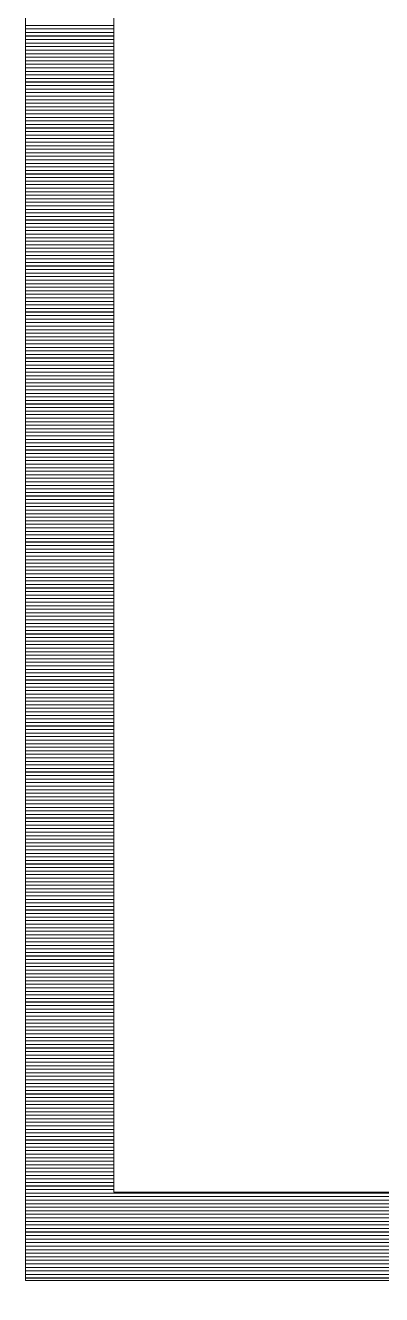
# Model space of a CAD drawing. Header units: millimetres. Extents: x 470010 to 1231400, y -134005 to 421770.
# Drawn here: x 806167.7 to 806268.4, y 135854.3 to 136213 of the extents above; entities that cross this region are included whole.
import ezdxf
from ezdxf.enums import TextEntityAlignment as Align

# ---------------------------------------------------------------- set-up
doc = ezdxf.new("R2010")
doc.units = ezdxf.units.MM
doc.linetypes.add('DASHED', pattern=[19.05, 12.7, -6.35])
doc.layers.get('Defpoints').update_dxf_attribs({"color": 140})
doc.layers.add('АР_Делит', color=120, linetype='Continuous', lineweight=0, plot=False)
doc.layers.add('АР_Тонкая', color=254, linetype='Continuous', lineweight=5)
doc.layers.add('АР_Штриховка', color=8, linetype='Continuous', lineweight=0)
doc.layers.add('РД_Оси_100', color=7, linetype='Continuous', lineweight=0, true_color=0x525252)
doc.styles.add('style1', font='ARIALN.TTF')

# ---------------------------------------------------------------- blocks, each defined once
blk = doc.blocks.new('СОШ_2200_АР_ОСИ_М100_28.05.24')
at = {"layer": 'АР_Делит', "color": 251, "linetype": 'DASHED', "true_color": 0x636466}
blk.add_lwpolyline([(114955, 135155), (114955, -355), (93595.036, -355), (93595.036, 13855), (94145, 13855), (94145, 68320), (66055, 68320), (66055, 13857.73), (83455, 13857.73), (83455, -355), (45245, -355), (45245, 13145), (44695, 13145), (44695, 26755), (45245, 26755), (45245, 68320), (20455, 68320), (20455, 26755), (27955, 26755), (27955, 13145), (-355, 13145), (-355, 100855)], dxfattribs=at)
blk = doc.blocks.new('A$C9108343f')
at = {"layer": 'АР_Тонкая', "color": 18, "linetype": 'Continuous', "lineweight": 5, "true_color": 0x000000}
for p, q in [((140449.09, 237679.49), (140449.09, 236224.49)), ((140474.09, 237679.49), (140474.09, 236249.49)), ((140474.09, 236249.49), (140474.09, 237679.49)), ((140474.09, 236249.49), (148704.09, 236249.49)), ((148704.09, 236249.49), (140474.09, 236249.49)), ((140449.09, 236224.49), (148704.09, 236224.49))]:
    blk.add_line(p, q, dxfattribs=at)
at = {"layer": 'АР_Штриховка', "color": 18, "linetype": 'Continuous', "lineweight": 0, "true_color": 0x000000}
for p, q in [((140449.09, 236578.24), (140474.09, 236578.24)), ((140449.09, 236577.24), (140474.09, 236577.24)), ((140449.09, 236576.24), (140474.09, 236576.24)), ((140449.09, 236575.24), (140474.09, 236575.24)), ((140449.09, 236574.24), (140474.09, 236574.24)), ((140449.09, 236573.24), (140474.09, 236573.24)), ((140449.09, 236572.24), (140474.09, 236572.24)), ((140449.09, 236571.24), (140474.09, 236571.24)), ((140449.09, 236570.24), (140474.09, 236570.24)), ((140449.09, 236569.24), (140474.09, 236569.24)), ((140449.09, 236568.24), (140474.09, 236568.24)), ((140449.09, 236567.24), (140474.09, 236567.24)), ((140449.09, 236566.24), (140474.09, 236566.24)), ((140449.09, 236565.24), (140474.09, 236565.24)), ((140449.09, 236564.24), (140474.09, 236564.24)), ((140449.09, 236563.24), (140474.09, 236563.24)), ((140449.09, 236562.24), (140474.09, 236562.24)), ((140449.09, 236561.24), (140474.09, 236561.24)), ((140449.09, 236560.24), (140474.09, 236560.24)), ((140449.09, 236559.24), (140474.09, 236559.24)), ((140449.09, 236558.24), (140474.09, 236558.24)), ((140449.09, 236557.24), (140474.09, 236557.24)), ((140449.09, 236556.24), (140474.09, 236556.24)), ((140449.09, 236555.24), (140474.09, 236555.24)), ((140449.09, 236554.24), (140474.09, 236554.24)), ((140449.09, 236553.24), (140474.09, 236553.24)), ((140449.09, 236552.24), (140474.09, 236552.24)), ((140449.09, 236551.24), (140474.09, 236551.24)), ((140449.09, 236550.24), (140474.09, 236550.24)), ((140449.09, 236549.24), (140474.09, 236549.24)), ((140449.09, 236548.24), (140474.09, 236548.24)), ((140449.09, 236547.24), (140474.09, 236547.24)), ((140449.09, 236546.24), (140474.09, 236546.24)), ((140449.09, 236545.24), (140474.09, 236545.24)), ((140449.09, 236544.24), (140474.09, 236544.24)), ((140449.09, 236543.24), (140474.09, 236543.24)), ((140449.09, 236542.24), (140474.09, 236542.24)), ((140449.09, 236541.24), (140474.09, 236541.24)), ((140449.09, 236540.24), (140474.09, 236540.24)), ((140449.09, 236539.24), (140474.09, 236539.24)), ((140449.09, 236538.24), (140474.09, 236538.24)), ((140449.09, 236537.24), (140474.09, 236537.24)), ((140449.09, 236536.24), (140474.09, 236536.24)), ((140449.09, 236535.24), (140474.09, 236535.24)), ((140449.09, 236534.24), (140474.09, 236534.24)), ((140449.09, 236533.24), (140474.09, 236533.24)), ((140449.09, 236532.24), (140474.09, 236532.24)), ((140449.09, 236531.24), (140474.09, 236531.24)), ((140449.09, 236530.24), (140474.09, 236530.24)), ((140449.09, 236529.24), (140474.09, 236529.24)), ((140449.09, 236528.24), (140474.09, 236528.24)), ((140449.09, 236527.24), (140474.09, 236527.24)), ((140449.09, 236526.24), (140474.09, 236526.24)), ((140449.09, 236525.24), (140474.09, 236525.24)), ((140449.09, 236524.24), (140474.09, 236524.24)), ((140449.09, 236523.24), (140474.09, 236523.24)), ((140449.09, 236522.24), (140474.09, 236522.24)), ((140449.09, 236521.24), (140474.09, 236521.24)), ((140449.09, 236520.24), (140474.09, 236520.24)), ((140449.09, 236519.24), (140474.09, 236519.24)), ((140449.09, 236518.24), (140474.09, 236518.24)), ((140449.09, 236517.24), (140474.09, 236517.24)), ((140449.09, 236516.24), (140474.09, 236516.24)), ((140449.09, 236515.24), (140474.09, 236515.24)), ((140449.09, 236514.24), (140474.09, 236514.24)), ((140449.09, 236513.24), (140474.09, 236513.24)), ((140449.09, 236512.24), (140474.09, 236512.24)), ((140449.09, 236511.24), (140474.09, 236511.24)), ((140449.09, 236510.24), (140474.09, 236510.24)), ((140449.09, 236509.24), (140474.09, 236509.24)), ((140449.09, 236508.24), (140474.09, 236508.24)), ((140449.09, 236507.24), (140474.09, 236507.24)), ((140449.09, 236506.24), (140474.09, 236506.24)), ((140449.09, 236505.24), (140474.09, 236505.24)), ((140449.09, 236504.24), (140474.09, 236504.24)), ((140449.09, 236503.24), (140474.09, 236503.24)), ((140449.09, 236502.24), (140474.09, 236502.24)), ((140449.09, 236501.24), (140474.09, 236501.24)), ((140449.09, 236500.24), (140474.09, 236500.24)), ((140449.09, 236499.24), (140474.09, 236499.24)), ((140449.09, 236498.24), (140474.09, 236498.24)), ((140449.09, 236497.24), (140474.09, 236497.24)), ((140449.09, 236496.24), (140474.09, 236496.24)), ((140449.09, 236495.24), (140474.09, 236495.24)), ((140449.09, 236494.24), (140474.09, 236494.24)), ((140449.09, 236493.24), (140474.09, 236493.24)), ((140449.09, 236492.24), (140474.09, 236492.24)), ((140449.09, 236491.24), (140474.09, 236491.24)), ((140449.09, 236490.24), (140474.09, 236490.24)), ((140449.09, 236489.24), (140474.09, 236489.24)), ((140449.09, 236488.24), (140474.09, 236488.24)), ((140449.09, 236487.24), (140474.09, 236487.24)), ((140449.09, 236486.24), (140474.09, 236486.24)), ((140449.09, 236485.24), (140474.09, 236485.24)), ((140449.09, 236484.24), (140474.09, 236484.24)), ((140449.09, 236483.24), (140474.09, 236483.24)), ((140449.09, 236482.24), (140474.09, 236482.24)), ((140449.09, 236481.24), (140474.09, 236481.24)), ((140449.09, 236480.24), (140474.09, 236480.24)), ((140449.09, 236479.24), (140474.09, 236479.24)), ((140449.09, 236478.24), (140474.09, 236478.24)), ((140449.09, 236477.24), (140474.09, 236477.24)), ((140449.09, 236476.24), (140474.09, 236476.24)), ((140449.09, 236475.24), (140474.09, 236475.24)), ((140449.09, 236474.24), (140474.09, 236474.24)), ((140449.09, 236473.24), (140474.09, 236473.24)), ((140449.09, 236472.24), (140474.09, 236472.24)), ((140449.09, 236471.24), (140474.09, 236471.24)), ((140449.09, 236470.24), (140474.09, 236470.24)), ((140449.09, 236469.24), (140474.09, 236469.24)), ((140449.09, 236468.24), (140474.09, 236468.24)), ((140449.09, 236467.24), (140474.09, 236467.24)), ((140449.09, 236466.24), (140474.09, 236466.24)), ((140449.09, 236465.24), (140474.09, 236465.24)), ((140449.09, 236464.24), (140474.09, 236464.24)), ((140449.09, 236463.24), (140474.09, 236463.24)), ((140449.09, 236462.24), (140474.09, 236462.24)), ((140449.09, 236461.24), (140474.09, 236461.24)), ((140449.09, 236460.24), (140474.09, 236460.24)), ((140449.09, 236459.24), (140474.09, 236459.24)), ((140449.09, 236458.24), (140474.09, 236458.24)), ((140449.09, 236457.24), (140474.09, 236457.24)), ((140449.09, 236456.24), (140474.09, 236456.24)), ((140449.09, 236455.24), (140474.09, 236455.24)), ((140449.09, 236454.24), (140474.09, 236454.24)), ((140449.09, 236453.24), (140474.09, 236453.24)), ((140449.09, 236452.24), (140474.09, 236452.24)), ((140449.09, 236451.24), (140474.09, 236451.24)), ((140449.09, 236450.24), (140474.09, 236450.24)), ((140449.09, 236449.24), (140474.09, 236449.24)), ((140449.09, 236448.24), (140474.09, 236448.24)), ((140449.09, 236447.24), (140474.09, 236447.24)), ((140449.09, 236446.24), (140474.09, 236446.24)), ((140449.09, 236445.24), (140474.09, 236445.24)), ((140449.09, 236444.24), (140474.09, 236444.24)), ((140449.09, 236443.24), (140474.09, 236443.24)), ((140449.09, 236442.24), (140474.09, 236442.24)), ((140449.09, 236441.24), (140474.09, 236441.24)), ((140449.09, 236440.24), (140474.09, 236440.24)), ((140449.09, 236439.24), (140474.09, 236439.24)), ((140449.09, 236438.24), (140474.09, 236438.24)), ((140449.09, 236437.24), (140474.09, 236437.24)), ((140449.09, 236436.24), (140474.09, 236436.24)), ((140449.09, 236435.24), (140474.09, 236435.24)), ((140449.09, 236434.24), (140474.09, 236434.24)), ((140449.09, 236433.24), (140474.09, 236433.24)), ((140449.09, 236432.24), (140474.09, 236432.24)), ((140449.09, 236431.24), (140474.09, 236431.24)), ((140449.09, 236430.24), (140474.09, 236430.24)), ((140449.09, 236429.24), (140474.09, 236429.24)), ((140449.09, 236428.24), (140474.09, 236428.24)), ((140449.09, 236427.24), (140474.09, 236427.24)), ((140449.09, 236426.24), (140474.09, 236426.24)), ((140449.09, 236425.24), (140474.09, 236425.24)), ((140449.09, 236424.24), (140474.09, 236424.24)), ((140449.09, 236423.24), (140474.09, 236423.24)), ((140449.09, 236422.24), (140474.09, 236422.24)), ((140449.09, 236421.24), (140474.09, 236421.24)), ((140449.09, 236420.24), (140474.09, 236420.24)), ((140449.09, 236419.24), (140474.09, 236419.24)), ((140449.09, 236418.24), (140474.09, 236418.24)), ((140449.09, 236417.24), (140474.09, 236417.24)), ((140449.09, 236416.24), (140474.09, 236416.24)), ((140449.09, 236415.24), (140474.09, 236415.24)), ((140449.09, 236414.24), (140474.09, 236414.24)), ((140449.09, 236413.24), (140474.09, 236413.24)), ((140449.09, 236412.24), (140474.09, 236412.24)), ((140449.09, 236411.24), (140474.09, 236411.24)), ((140449.09, 236410.24), (140474.09, 236410.24)), ((140449.09, 236409.24), (140474.09, 236409.24)), ((140449.09, 236408.24), (140474.09, 236408.24)), ((140449.09, 236407.24), (140474.09, 236407.24)), ((140449.09, 236406.24), (140474.09, 236406.24)), ((140449.09, 236405.24), (140474.09, 236405.24)), ((140449.09, 236404.24), (140474.09, 236404.24)), ((140449.09, 236403.24), (140474.09, 236403.24)), ((140449.09, 236402.24), (140474.09, 236402.24)), ((140449.09, 236401.24), (140474.09, 236401.24)), ((140449.09, 236400.24), (140474.09, 236400.24)), ((140449.09, 236399.24), (140474.09, 236399.24)), ((140449.09, 236398.24), (140474.09, 236398.24)), ((140449.09, 236397.24), (140474.09, 236397.24)), ((140449.09, 236396.24), (140474.09, 236396.24)), ((140449.09, 236395.24), (140474.09, 236395.24)), ((140449.09, 236394.24), (140474.09, 236394.24)), ((140449.09, 236393.24), (140474.09, 236393.24)), ((140449.09, 236392.24), (140474.09, 236392.24)), ((140449.09, 236391.24), (140474.09, 236391.24)), ((140449.09, 236390.24), (140474.09, 236390.24)), ((140449.09, 236389.24), (140474.09, 236389.24)), ((140449.09, 236388.24), (140474.09, 236388.24)), ((140449.09, 236387.24), (140474.09, 236387.24)), ((140449.09, 236386.24), (140474.09, 236386.24)), ((140449.09, 236385.24), (140474.09, 236385.24)), ((140449.09, 236384.24), (140474.09, 236384.24)), ((140449.09, 236383.24), (140474.09, 236383.24)), ((140449.09, 236382.24), (140474.09, 236382.24)), ((140449.09, 236381.24), (140474.09, 236381.24)), ((140449.09, 236380.24), (140474.09, 236380.24)), ((140449.09, 236379.24), (140474.09, 236379.24)), ((140449.09, 236378.24), (140474.09, 236378.24)), ((140449.09, 236377.24), (140474.09, 236377.24)), ((140449.09, 236376.24), (140474.09, 236376.24)), ((140449.09, 236375.24), (140474.09, 236375.24)), ((140449.09, 236374.24), (140474.09, 236374.24)), ((140449.09, 236373.24), (140474.09, 236373.24)), ((140449.09, 236372.24), (140474.09, 236372.24)), ((140449.09, 236371.24), (140474.09, 236371.24)), ((140449.09, 236370.24), (140474.09, 236370.24)), ((140449.09, 236369.24), (140474.09, 236369.24)), ((140449.09, 236368.24), (140474.09, 236368.24)), ((140449.09, 236367.24), (140474.09, 236367.24)), ((140449.09, 236366.24), (140474.09, 236366.24)), ((140449.09, 236365.24), (140474.09, 236365.24)), ((140449.09, 236364.24), (140474.09, 236364.24)), ((140449.09, 236363.24), (140474.09, 236363.24)), ((140449.09, 236362.24), (140474.09, 236362.24)), ((140449.09, 236361.24), (140474.09, 236361.24)), ((140449.09, 236360.24), (140474.09, 236360.24)), ((140449.09, 236359.24), (140474.09, 236359.24)), ((140449.09, 236358.24), (140474.09, 236358.24)), ((140449.09, 236357.24), (140474.09, 236357.24)), ((140449.09, 236356.24), (140474.09, 236356.24)), ((140449.09, 236355.24), (140474.09, 236355.24)), ((140449.09, 236354.24), (140474.09, 236354.24)), ((140449.09, 236353.24), (140474.09, 236353.24)), ((140449.09, 236352.24), (140474.09, 236352.24)), ((140449.09, 236351.24), (140474.09, 236351.24)), ((140449.09, 236350.24), (140474.09, 236350.24)), ((140449.09, 236349.24), (140474.09, 236349.24)), ((140449.09, 236348.24), (140474.09, 236348.24)), ((140449.09, 236347.24), (140474.09, 236347.24)), ((140449.09, 236346.24), (140474.09, 236346.24)), ((140449.09, 236345.24), (140474.09, 236345.24)), ((140449.09, 236344.24), (140474.09, 236344.24)), ((140449.09, 236343.24), (140474.09, 236343.24)), ((140449.09, 236342.24), (140474.09, 236342.24)), ((140449.09, 236341.24), (140474.09, 236341.24)), ((140449.09, 236340.24), (140474.09, 236340.24)), ((140449.09, 236339.24), (140474.09, 236339.24)), ((140449.09, 236338.24), (140474.09, 236338.24)), ((140449.09, 236337.24), (140474.09, 236337.24)), ((140449.09, 236336.24), (140474.09, 236336.24)), ((140449.09, 236335.24), (140474.09, 236335.24)), ((140449.09, 236334.24), (140474.09, 236334.24)), ((140449.09, 236333.24), (140474.09, 236333.24)), ((140449.09, 236332.24), (140474.09, 236332.24)), ((140449.09, 236331.24), (140474.09, 236331.24)), ((140449.09, 236330.24), (140474.09, 236330.24)), ((140449.09, 236329.24), (140474.09, 236329.24)), ((140449.09, 236328.24), (140474.09, 236328.24)), ((140449.09, 236327.24), (140474.09, 236327.24)), ((140449.09, 236326.24), (140474.09, 236326.24)), ((140449.09, 236325.24), (140474.09, 236325.24)), ((140449.09, 236324.24), (140474.09, 236324.24)), ((140449.09, 236323.24), (140474.09, 236323.24)), ((140449.09, 236322.24), (140474.09, 236322.24)), ((140449.09, 236321.24), (140474.09, 236321.24)), ((140449.09, 236320.24), (140474.09, 236320.24)), ((140449.09, 236319.24), (140474.09, 236319.24)), ((140449.09, 236318.24), (140474.09, 236318.24)), ((140449.09, 236317.24), (140474.09, 236317.24)), ((140449.09, 236316.24), (140474.09, 236316.24)), ((140449.09, 236315.24), (140474.09, 236315.24)), ((140449.09, 236314.24), (140474.09, 236314.24)), ((140449.09, 236313.24), (140474.09, 236313.24)), ((140449.09, 236312.24), (140474.09, 236312.24)), ((140449.09, 236311.24), (140474.09, 236311.24)), ((140449.09, 236310.24), (140474.09, 236310.24)), ((140449.09, 236309.24), (140474.09, 236309.24)), ((140449.09, 236308.24), (140474.09, 236308.24)), ((140449.09, 236307.24), (140474.09, 236307.24)), ((140449.09, 236306.24), (140474.09, 236306.24)), ((140449.09, 236305.24), (140474.09, 236305.24)), ((140449.09, 236304.24), (140474.09, 236304.24)), ((140449.09, 236303.24), (140474.09, 236303.24)), ((140449.09, 236302.24), (140474.09, 236302.24)), ((140449.09, 236301.24), (140474.09, 236301.24)), ((140449.09, 236300.24), (140474.09, 236300.24)), ((140449.09, 236299.24), (140474.09, 236299.24)), ((140449.09, 236298.24), (140474.09, 236298.24)), ((140449.09, 236297.24), (140474.09, 236297.24)), ((140449.09, 236296.24), (140474.09, 236296.24)), ((140449.09, 236295.24), (140474.09, 236295.24)), ((140449.09, 236294.24), (140474.09, 236294.24)), ((140449.09, 236293.24), (140474.09, 236293.24)), ((140449.09, 236292.24), (140474.09, 236292.24)), ((140449.09, 236291.24), (140474.09, 236291.24)), ((140449.09, 236290.24), (140474.09, 236290.24)), ((140449.09, 236289.24), (140474.09, 236289.24)), ((140449.09, 236288.24), (140474.09, 236288.24)), ((140449.09, 236287.24), (140474.09, 236287.24)), ((140449.09, 236286.24), (140474.09, 236286.24)), ((140449.09, 236285.24), (140474.09, 236285.24)), ((140449.09, 236284.24), (140474.09, 236284.24)), ((140449.09, 236283.24), (140474.09, 236283.24)), ((140449.09, 236282.24), (140474.09, 236282.24)), ((140449.09, 236281.24), (140474.09, 236281.24)), ((140449.09, 236280.24), (140474.09, 236280.24)), ((140449.09, 236279.24), (140474.09, 236279.24)), ((140449.09, 236278.24), (140474.09, 236278.24)), ((140449.09, 236277.24), (140474.09, 236277.24)), ((140449.09, 236276.24), (140474.09, 236276.24)), ((140449.09, 236275.24), (140474.09, 236275.24)), ((140449.09, 236274.24), (140474.09, 236274.24)), ((140449.09, 236273.24), (140474.09, 236273.24)), ((140449.09, 236272.24), (140474.09, 236272.24)), ((140449.09, 236271.24), (140474.09, 236271.24)), ((140449.09, 236270.24), (140474.09, 236270.24)), ((140449.09, 236269.24), (140474.09, 236269.24)), ((140449.09, 236268.24), (140474.09, 236268.24)), ((140449.09, 236267.24), (140474.09, 236267.24)), ((140449.09, 236266.24), (140474.09, 236266.24)), ((140449.09, 236265.24), (140474.09, 236265.24)), ((140449.09, 236264.24), (140474.09, 236264.24)), ((140449.09, 236263.24), (140474.09, 236263.24)), ((140449.09, 236262.24), (140474.09, 236262.24)), ((140449.09, 236261.24), (140474.09, 236261.24)), ((140449.09, 236260.24), (140474.09, 236260.24)), ((140449.09, 236259.24), (140474.09, 236259.24)), ((140449.09, 236258.24), (140474.09, 236258.24)), ((140449.09, 236257.24), (140474.09, 236257.24)), ((140449.09, 236256.24), (140474.09, 236256.24)), ((140449.09, 236255.24), (140474.09, 236255.24)), ((140449.09, 236254.24), (140474.09, 236254.24)), ((140449.09, 236253.24), (140474.09, 236253.24)), ((140449.09, 236252.24), (140474.09, 236252.24)), ((140449.09, 236251.24), (140474.09, 236251.24)), ((140449.09, 236250.24), (140474.09, 236250.24)), ((140449.09, 236249.24), (140473.84, 236249.24)), ((140449.09, 236248.24), (140472.84, 236248.24)), ((140472.84, 236248.24), (148704.09, 236248.24)), ((140473.84, 236249.24), (148704.09, 236249.24)), ((140449.09, 236247.24), (140471.84, 236247.24)), ((140449.09, 236246.24), (140470.84, 236246.24)), ((140449.09, 236245.24), (140469.84, 236245.24)), ((140469.84, 236245.24), (148704.09, 236245.24)), ((140470.84, 236246.24), (148704.09, 236246.24)), ((140471.84, 236247.24), (148704.09, 236247.24)), ((140449.09, 236244.24), (140468.84, 236244.24)), ((140449.09, 236243.24), (140467.84, 236243.24)), ((140449.09, 236242.24), (140466.84, 236242.24)), ((140449.09, 236241.24), (140465.84, 236241.24)), ((140465.84, 236241.24), (148704.09, 236241.24)), ((140466.84, 236242.24), (148704.09, 236242.24)), ((140467.84, 236243.24), (148704.09, 236243.24)), ((140468.84, 236244.24), (148704.09, 236244.24)), ((140449.09, 236240.24), (140464.84, 236240.24)), ((140449.09, 236239.24), (140463.84, 236239.24)), ((140449.09, 236238.24), (140462.84, 236238.24)), ((140449.09, 236237.24), (140461.84, 236237.24)), ((140461.84, 236237.24), (148704.09, 236237.24)), ((140462.84, 236238.24), (148704.09, 236238.24)), ((140463.84, 236239.24), (148704.09, 236239.24)), ((140464.84, 236240.24), (148704.09, 236240.24)), ((140449.09, 236236.24), (140460.84, 236236.24)), ((140449.09, 236235.24), (140459.84, 236235.24)), ((140449.09, 236234.24), (140458.84, 236234.24)), ((140458.84, 236234.24), (148704.09, 236234.24)), ((140459.84, 236235.24), (148704.09, 236235.24)), ((140460.84, 236236.24), (148704.09, 236236.24)), ((140449.09, 236233.24), (140457.84, 236233.24)), ((140449.09, 236232.24), (140456.84, 236232.24)), ((140449.09, 236231.24), (140455.84, 236231.24)), ((140449.09, 236230.24), (140454.84, 236230.24)), ((140454.84, 236230.24), (148704.09, 236230.24)), ((140455.84, 236231.24), (148704.09, 236231.24)), ((140456.84, 236232.24), (148704.09, 236232.24)), ((140457.84, 236233.24), (148704.09, 236233.24)), ((140449.09, 236229.24), (140453.84, 236229.24)), ((140449.09, 236228.24), (140452.84, 236228.24)), ((140449.09, 236227.24), (140451.84, 236227.24)), ((140451.84, 236227.24), (148704.09, 236227.24)), ((140452.84, 236228.24), (148704.09, 236228.24)), ((140453.84, 236229.24), (148704.09, 236229.24)), ((140449.09, 236226.24), (140450.84, 236226.24)), ((140449.09, 236225.24), (140449.84, 236225.24)), ((140449.84, 236225.24), (148704.09, 236225.24)), ((140450.84, 236226.24), (148704.09, 236226.24))]:
    blk.add_line(p, q, dxfattribs=at)
at = {"layer": 'РД_Оси_100'}
blk.add_blockref('СОШ_2200_АР_ОСИ_М100_28.05.24', (140804.09, 223079.49), dxfattribs=at)
at = {"layer": 'Defpoints', "color": 18, "true_color": 0x000000, "style": 'style1'}
for p in [(143949.34, 316089.12), (143974.98, 281639.5), (143890.4, 273244.71), (143839.99, 264276.81), (143967.75, 254892.38), (12251.96, 104178.14), (12382.58, 96023.14)]:
    blk.add_attdef('АР-ПОМЕЩЕНИЕ:НАИМЕНОВАНИЕ', text='', height=100, dxfattribs=at).set_placement(p, align=Align.MIDDLE)
at = {"layer": 'Defpoints', "color": 18, "true_color": 0x000000, "style": 'style1', "flags": 8}
for p in [(143951.3, 279099.09), (143848.34, 269251.11), (143875.33, 260094.25), (144049.74, 250824.7), (163419.28, 238153.36), (155897.46, 237965.97), (183037.2, 237965.97), (143342.94, 237876.19)]:
    blk.add_attdef('АР-ПОМЕЩЕНИЕ:НАИМЕНОВАНИЕ', text='', height=100, dxfattribs=at).set_placement(p, align=Align.MIDDLE)

msp = doc.modelspace()

# ---------------------------------------------------------------- linework, layer by layer
at = {"layer": 'АР_Тонкая', "color": 18, "linetype": 'Continuous', "lineweight": 5, "true_color": 0x000000}
for p, q in [((806167.706, 137313.251), (806167.706, 135858.251)), ((806192.706, 137313.251), (806192.706, 135883.251)), ((806192.706, 135883.251), (806192.706, 137313.251)), ((806192.706, 135883.251), (814422.706, 135883.251)), ((814422.706, 135883.251), (806192.706, 135883.251)), ((806167.706, 135858.251), (814422.706, 135858.251))]:
    msp.add_line(p, q, dxfattribs=at)
at = {"layer": 'АР_Штриховка', "color": 18, "linetype": 'Continuous', "lineweight": 0, "true_color": 0x000000}
for p, q in [((806167.706, 136213), (806192.706, 136213)), ((806167.706, 136212), (806192.706, 136212)), ((806167.706, 136211), (806192.706, 136211)), ((806167.706, 136210), (806192.706, 136210)), ((806167.706, 136209), (806192.706, 136209)), ((806167.706, 136208), (806192.706, 136208)), ((806167.706, 136207), (806192.706, 136207)), ((806167.706, 136206), (806192.706, 136206)), ((806167.706, 136205), (806192.706, 136205)), ((806167.706, 136204), (806192.706, 136204)), ((806167.706, 136203), (806192.706, 136203)), ((806167.706, 136202), (806192.706, 136202)), ((806167.706, 136201), (806192.706, 136201)), ((806167.706, 136200), (806192.706, 136200)), ((806167.706, 136199), (806192.706, 136199)), ((806167.706, 136198), (806192.706, 136198)), ((806167.706, 136197), (806192.706, 136197)), ((806167.706, 136196), (806192.706, 136196)), ((806167.706, 136195), (806192.706, 136195)), ((806167.706, 136194), (806192.706, 136194)), ((806167.706, 136193), (806192.706, 136193)), ((806167.706, 136192), (806192.706, 136192)), ((806167.706, 136191), (806192.706, 136191)), ((806167.706, 136190), (806192.706, 136190)), ((806167.706, 136189), (806192.706, 136189)), ((806167.706, 136188), (806192.706, 136188)), ((806167.706, 136187), (806192.706, 136187)), ((806167.706, 136186), (806192.706, 136186)), ((806167.706, 136185), (806192.706, 136185)), ((806167.706, 136184), (806192.706, 136184)), ((806167.706, 136183), (806192.706, 136183)), ((806167.706, 136182), (806192.706, 136182)), ((806167.706, 136181), (806192.706, 136181)), ((806167.706, 136180), (806192.706, 136180)), ((806167.706, 136179), (806192.706, 136179)), ((806167.706, 136178), (806192.706, 136178)), ((806167.706, 136177), (806192.706, 136177)), ((806167.706, 136176), (806192.706, 136176)), ((806167.706, 136175), (806192.706, 136175)), ((806167.706, 136174), (806192.706, 136174)), ((806167.706, 136173), (806192.706, 136173)), ((806167.706, 136172), (806192.706, 136172)), ((806167.706, 136171), (806192.706, 136171)), ((806167.706, 136170), (806192.706, 136170)), ((806167.706, 136169), (806192.706, 136169)), ((806167.706, 136168), (806192.706, 136168)), ((806167.706, 136167), (806192.706, 136167)), ((806167.706, 136166), (806192.706, 136166)), ((806167.706, 136165), (806192.706, 136165)), ((806167.706, 136164), (806192.706, 136164)), ((806167.706, 136163), (806192.706, 136163)), ((806167.706, 136162), (806192.706, 136162)), ((806167.706, 136161), (806192.706, 136161)), ((806167.706, 136160), (806192.706, 136160)), ((806167.706, 136159), (806192.706, 136159)), ((806167.706, 136158), (806192.706, 136158)), ((806167.706, 136157), (806192.706, 136157)), ((806167.706, 136156), (806192.706, 136156)), ((806167.706, 136155), (806192.706, 136155)), ((806167.706, 136154), (806192.706, 136154)), ((806167.706, 136153), (806192.706, 136153)), ((806167.706, 136152), (806192.706, 136152)), ((806167.706, 136151), (806192.706, 136151)), ((806167.706, 136150), (806192.706, 136150)), ((806167.706, 136149), (806192.706, 136149)), ((806167.706, 136148), (806192.706, 136148)), ((806167.706, 136147), (806192.706, 136147)), ((806167.706, 136146), (806192.706, 136146)), ((806167.706, 136145), (806192.706, 136145)), ((806167.706, 136144), (806192.706, 136144)), ((806167.706, 136143), (806192.706, 136143)), ((806167.706, 136142), (806192.706, 136142)), ((806167.706, 136141), (806192.706, 136141)), ((806167.706, 136140), (806192.706, 136140)), ((806167.706, 136139), (806192.706, 136139)), ((806167.706, 136138), (806192.706, 136138)), ((806167.706, 136137), (806192.706, 136137)), ((806167.706, 136136), (806192.706, 136136)), ((806167.706, 136135), (806192.706, 136135)), ((806167.706, 136134), (806192.706, 136134)), ((806167.706, 136133), (806192.706, 136133)), ((806167.706, 136132), (806192.706, 136132)), ((806167.706, 136131), (806192.706, 136131)), ((806167.706, 136130), (806192.706, 136130)), ((806167.706, 136129), (806192.706, 136129)), ((806167.706, 136128), (806192.706, 136128)), ((806167.706, 136127), (806192.706, 136127)), ((806167.706, 136126), (806192.706, 136126)), ((806167.706, 136125), (806192.706, 136125)), ((806167.706, 136124), (806192.706, 136124)), ((806167.706, 136123), (806192.706, 136123)), ((806167.706, 136122), (806192.706, 136122)), ((806167.706, 136121), (806192.706, 136121)), ((806167.706, 136120), (806192.706, 136120)), ((806167.706, 136119), (806192.706, 136119)), ((806167.706, 136118), (806192.706, 136118)), ((806167.706, 136117), (806192.706, 136117)), ((806167.706, 136116), (806192.706, 136116)), ((806167.706, 136115), (806192.706, 136115)), ((806167.706, 136114), (806192.706, 136114)), ((806167.706, 136113), (806192.706, 136113)), ((806167.706, 136112), (806192.706, 136112)), ((806167.706, 136111), (806192.706, 136111)), ((806167.706, 136110), (806192.706, 136110)), ((806167.706, 136109), (806192.706, 136109)), ((806167.706, 136108), (806192.706, 136108)), ((806167.706, 136107), (806192.706, 136107)), ((806167.706, 136106), (806192.706, 136106)), ((806167.706, 136105), (806192.706, 136105)), ((806167.706, 136104), (806192.706, 136104)), ((806167.706, 136103), (806192.706, 136103)), ((806167.706, 136102), (806192.706, 136102)), ((806167.706, 136101), (806192.706, 136101)), ((806167.706, 136100), (806192.706, 136100)), ((806167.706, 136099), (806192.706, 136099)), ((806167.706, 136098), (806192.706, 136098)), ((806167.706, 136097), (806192.706, 136097)), ((806167.706, 136096), (806192.706, 136096)), ((806167.706, 136095), (806192.706, 136095)), ((806167.706, 136094), (806192.706, 136094)), ((806167.706, 136093), (806192.706, 136093)), ((806167.706, 136092), (806192.706, 136092)), ((806167.706, 136091), (806192.706, 136091)), ((806167.706, 136090), (806192.706, 136090)), ((806167.706, 136089), (806192.706, 136089)), ((806167.706, 136088), (806192.706, 136088)), ((806167.706, 136087), (806192.706, 136087)), ((806167.706, 136086), (806192.706, 136086)), ((806167.706, 136085), (806192.706, 136085)), ((806167.706, 136084), (806192.706, 136084)), ((806167.706, 136083), (806192.706, 136083)), ((806167.706, 136082), (806192.706, 136082)), ((806167.706, 136081), (806192.706, 136081)), ((806167.706, 136080), (806192.706, 136080)), ((806167.706, 136079), (806192.706, 136079)), ((806167.706, 136078), (806192.706, 136078)), ((806167.706, 136077), (806192.706, 136077)), ((806167.706, 136076), (806192.706, 136076)), ((806167.706, 136075), (806192.706, 136075)), ((806167.706, 136074), (806192.706, 136074)), ((806167.706, 136073), (806192.706, 136073)), ((806167.706, 136072), (806192.706, 136072)), ((806167.706, 136071), (806192.706, 136071)), ((806167.706, 136070), (806192.706, 136070)), ((806167.706, 136069), (806192.706, 136069)), ((806167.706, 136068), (806192.706, 136068)), ((806167.706, 136067), (806192.706, 136067)), ((806167.706, 136066), (806192.706, 136066)), ((806167.706, 136065), (806192.706, 136065)), ((806167.706, 136064), (806192.706, 136064)), ((806167.706, 136063), (806192.706, 136063)), ((806167.706, 136062), (806192.706, 136062)), ((806167.706, 136061), (806192.706, 136061)), ((806167.706, 136060), (806192.706, 136060)), ((806167.706, 136059), (806192.706, 136059)), ((806167.706, 136058), (806192.706, 136058)), ((806167.706, 136057), (806192.706, 136057)), ((806167.706, 136056), (806192.706, 136056)), ((806167.706, 136055), (806192.706, 136055)), ((806167.706, 136054), (806192.706, 136054)), ((806167.706, 136053), (806192.706, 136053)), ((806167.706, 136052), (806192.706, 136052)), ((806167.706, 136051), (806192.706, 136051)), ((806167.706, 136050), (806192.706, 136050)), ((806167.706, 136049), (806192.706, 136049)), ((806167.706, 136048), (806192.706, 136048)), ((806167.706, 136047), (806192.706, 136047)), ((806167.706, 136046), (806192.706, 136046)), ((806167.706, 136045), (806192.706, 136045)), ((806167.706, 136044), (806192.706, 136044)), ((806167.706, 136043), (806192.706, 136043)), ((806167.706, 136042), (806192.706, 136042)), ((806167.706, 136041), (806192.706, 136041)), ((806167.706, 136040), (806192.706, 136040)), ((806167.706, 136039), (806192.706, 136039)), ((806167.706, 136038), (806192.706, 136038)), ((806167.706, 136037), (806192.706, 136037)), ((806167.706, 136036), (806192.706, 136036)), ((806167.706, 136035), (806192.706, 136035)), ((806167.706, 136034), (806192.706, 136034)), ((806167.706, 136033), (806192.706, 136033)), ((806167.706, 136032), (806192.706, 136032)), ((806167.706, 136031), (806192.706, 136031)), ((806167.706, 136030), (806192.706, 136030)), ((806167.706, 136029), (806192.706, 136029)), ((806167.706, 136028), (806192.706, 136028)), ((806167.706, 136027), (806192.706, 136027)), ((806167.706, 136026), (806192.706, 136026)), ((806167.706, 136025), (806192.706, 136025)), ((806167.706, 136024), (806192.706, 136024)), ((806167.706, 136023), (806192.706, 136023)), ((806167.706, 136022), (806192.706, 136022)), ((806167.706, 136021), (806192.706, 136021)), ((806167.706, 136020), (806192.706, 136020)), ((806167.706, 136019), (806192.706, 136019)), ((806167.706, 136018), (806192.706, 136018)), ((806167.706, 136017), (806192.706, 136017)), ((806167.706, 136016), (806192.706, 136016)), ((806167.706, 136015), (806192.706, 136015)), ((806167.706, 136014), (806192.706, 136014)), ((806167.706, 136013), (806192.706, 136013)), ((806167.706, 136012), (806192.706, 136012)), ((806167.706, 136011), (806192.706, 136011)), ((806167.706, 136010), (806192.706, 136010)), ((806167.706, 136009), (806192.706, 136009)), ((806167.706, 136008), (806192.706, 136008)), ((806167.706, 136007), (806192.706, 136007)), ((806167.706, 136006), (806192.706, 136006)), ((806167.706, 136005), (806192.706, 136005)), ((806167.706, 136004), (806192.706, 136004)), ((806167.706, 136003), (806192.706, 136003)), ((806167.706, 136002), (806192.706, 136002)), ((806167.706, 136001), (806192.706, 136001)), ((806167.706, 136000), (806192.706, 136000)), ((806167.706, 135999), (806192.706, 135999)), ((806167.706, 135998), (806192.706, 135998)), ((806167.706, 135997), (806192.706, 135997)), ((806167.706, 135996), (806192.706, 135996)), ((806167.706, 135995), (806192.706, 135995)), ((806167.706, 135994), (806192.706, 135994)), ((806167.706, 135993), (806192.706, 135993)), ((806167.706, 135992), (806192.706, 135992)), ((806167.706, 135991), (806192.706, 135991)), ((806167.706, 135990), (806192.706, 135990)), ((806167.706, 135989), (806192.706, 135989)), ((806167.706, 135988), (806192.706, 135988)), ((806167.706, 135987), (806192.706, 135987)), ((806167.706, 135986), (806192.706, 135986)), ((806167.706, 135985), (806192.706, 135985)), ((806167.706, 135984), (806192.706, 135984)), ((806167.706, 135983), (806192.706, 135983)), ((806167.706, 135982), (806192.706, 135982)), ((806167.706, 135981), (806192.706, 135981)), ((806167.706, 135980), (806192.706, 135980)), ((806167.706, 135979), (806192.706, 135979)), ((806167.706, 135978), (806192.706, 135978)), ((806167.706, 135977), (806192.706, 135977)), ((806167.706, 135976), (806192.706, 135976)), ((806167.706, 135975), (806192.706, 135975)), ((806167.706, 135974), (806192.706, 135974)), ((806167.706, 135973), (806192.706, 135973)), ((806167.706, 135972), (806192.706, 135972)), ((806167.706, 135971), (806192.706, 135971)), ((806167.706, 135970), (806192.706, 135970)), ((806167.706, 135969), (806192.706, 135969)), ((806167.706, 135968), (806192.706, 135968)), ((806167.706, 135967), (806192.706, 135967)), ((806167.706, 135966), (806192.706, 135966)), ((806167.706, 135965), (806192.706, 135965)), ((806167.706, 135964), (806192.706, 135964)), ((806167.706, 135963), (806192.706, 135963)), ((806167.706, 135962), (806192.706, 135962)), ((806167.706, 135961), (806192.706, 135961)), ((806167.706, 135960), (806192.706, 135960)), ((806167.706, 135959), (806192.706, 135959)), ((806167.706, 135958), (806192.706, 135958)), ((806167.706, 135957), (806192.706, 135957)), ((806167.706, 135956), (806192.706, 135956)), ((806167.706, 135955), (806192.706, 135955)), ((806167.706, 135954), (806192.706, 135954)), ((806167.706, 135953), (806192.706, 135953)), ((806167.706, 135952), (806192.706, 135952)), ((806167.706, 135951), (806192.706, 135951)), ((806167.706, 135950), (806192.706, 135950)), ((806167.706, 135949), (806192.706, 135949)), ((806167.706, 135948), (806192.706, 135948)), ((806167.706, 135947), (806192.706, 135947)), ((806167.706, 135946), (806192.706, 135946)), ((806167.706, 135945), (806192.706, 135945)), ((806167.706, 135944), (806192.706, 135944)), ((806167.706, 135943), (806192.706, 135943)), ((806167.706, 135942), (806192.706, 135942)), ((806167.706, 135941), (806192.706, 135941)), ((806167.706, 135940), (806192.706, 135940)), ((806167.706, 135939), (806192.706, 135939)), ((806167.706, 135938), (806192.706, 135938)), ((806167.706, 135937), (806192.706, 135937)), ((806167.706, 135936), (806192.706, 135936)), ((806167.706, 135935), (806192.706, 135935)), ((806167.706, 135934), (806192.706, 135934)), ((806167.706, 135933), (806192.706, 135933)), ((806167.706, 135932), (806192.706, 135932)), ((806167.706, 135931), (806192.706, 135931)), ((806167.706, 135930), (806192.706, 135930)), ((806167.706, 135929), (806192.706, 135929)), ((806167.706, 135928), (806192.706, 135928)), ((806167.706, 135927), (806192.706, 135927)), ((806167.706, 135926), (806192.706, 135926)), ((806167.706, 135925), (806192.706, 135925)), ((806167.706, 135924), (806192.706, 135924)), ((806167.706, 135923), (806192.706, 135923)), ((806167.706, 135922), (806192.706, 135922)), ((806167.706, 135921), (806192.706, 135921)), ((806167.706, 135920), (806192.706, 135920)), ((806167.706, 135919), (806192.706, 135919)), ((806167.706, 135918), (806192.706, 135918)), ((806167.706, 135917), (806192.706, 135917)), ((806167.706, 135916), (806192.706, 135916)), ((806167.706, 135915), (806192.706, 135915)), ((806167.706, 135914), (806192.706, 135914)), ((806167.706, 135913), (806192.706, 135913)), ((806167.706, 135912), (806192.706, 135912)), ((806167.706, 135911), (806192.706, 135911)), ((806167.706, 135910), (806192.706, 135910)), ((806167.706, 135909), (806192.706, 135909)), ((806167.706, 135908), (806192.706, 135908)), ((806167.706, 135907), (806192.706, 135907)), ((806167.706, 135906), (806192.706, 135906)), ((806167.706, 135905), (806192.706, 135905)), ((806167.706, 135904), (806192.706, 135904)), ((806167.706, 135903), (806192.706, 135903)), ((806167.706, 135902), (806192.706, 135902)), ((806167.706, 135901), (806192.706, 135901)), ((806167.706, 135900), (806192.706, 135900)), ((806167.706, 135899), (806192.706, 135899)), ((806167.706, 135898), (806192.706, 135898)), ((806167.706, 135897), (806192.706, 135897)), ((806167.706, 135896), (806192.706, 135896)), ((806167.706, 135895), (806192.706, 135895)), ((806167.706, 135894), (806192.706, 135894)), ((806167.706, 135893), (806192.706, 135893)), ((806167.706, 135892), (806192.706, 135892)), ((806167.706, 135891), (806192.706, 135891)), ((806167.706, 135890), (806192.706, 135890)), ((806167.706, 135889), (806192.706, 135889)), ((806167.706, 135888), (806192.706, 135888)), ((806167.706, 135887), (806192.706, 135887)), ((806167.706, 135886), (806192.706, 135886)), ((806167.706, 135885), (806192.706, 135885)), ((806167.706, 135884), (806192.706, 135884)), ((806167.706, 135883), (806192.455, 135883)), ((806167.706, 135882), (806191.455, 135882)), ((806191.455, 135882), (814422.706, 135882)), ((806192.455, 135883), (814422.706, 135883)), ((806167.706, 135881), (806190.455, 135881)), ((806167.706, 135880), (806189.455, 135880)), ((806167.706, 135879), (806188.455, 135879)), ((806167.706, 135878), (806187.455, 135878)), ((806187.455, 135878), (814422.706, 135878)), ((806188.455, 135879), (814422.706, 135879)), ((806189.455, 135880), (814422.706, 135880)), ((806190.455, 135881), (814422.706, 135881)), ((806167.706, 135877), (806186.455, 135877)), ((806167.706, 135876), (806185.455, 135876)), ((806167.706, 135875), (806184.455, 135875)), ((806184.455, 135875), (814422.706, 135875)), ((806185.455, 135876), (814422.706, 135876)), ((806186.455, 135877), (814422.706, 135877)), ((806167.706, 135874), (806183.455, 135874)), ((806167.706, 135873), (806182.455, 135873)), ((806167.706, 135872), (806181.455, 135872)), ((806167.706, 135871), (806180.455, 135871)), ((806180.455, 135871), (814422.706, 135871)), ((806181.455, 135872), (814422.706, 135872)), ((806182.455, 135873), (814422.706, 135873)), ((806183.455, 135874), (814422.706, 135874)), ((806167.706, 135870), (806179.455, 135870)), ((806167.706, 135869), (806178.455, 135869)), ((806167.706, 135868), (806177.455, 135868)), ((806167.706, 135867), (806176.455, 135867)), ((806176.455, 135867), (814422.706, 135867)), ((806177.455, 135868), (814422.706, 135868)), ((806178.455, 135869), (814422.706, 135869)), ((806179.455, 135870), (814422.706, 135870)), ((806167.706, 135866), (806175.455, 135866)), ((806167.706, 135865), (806174.455, 135865)), ((806167.706, 135864), (806173.455, 135864)), ((806173.455, 135864), (814422.706, 135864)), ((806174.455, 135865), (814422.706, 135865)), ((806175.455, 135866), (814422.706, 135866)), ((806167.706, 135863), (806172.455, 135863)), ((806167.706, 135862), (806171.455, 135862)), ((806167.706, 135861), (806170.455, 135861)), ((806167.706, 135860), (806169.455, 135860)), ((806169.455, 135860), (814422.706, 135860)), ((806170.455, 135861), (814422.706, 135861)), ((806171.455, 135862), (814422.706, 135862)), ((806172.455, 135863), (814422.706, 135863)), ((806167.706, 135859), (806168.455, 135859)), ((806168.455, 135859), (814422.706, 135859))]:
    msp.add_line(p, q, dxfattribs=at)

# ---------------------------------------------------------------- block references
msp.add_blockref('A$C9108343f', (665718.612, -100366.242))
at = {"layer": 'РД_Оси_100'}
msp.add_blockref('СОШ_2200_АР_ОСИ_М100_28.05.24', (806522.706, 122713.251), dxfattribs=at)

doc.saveas('drawing.dxf')
